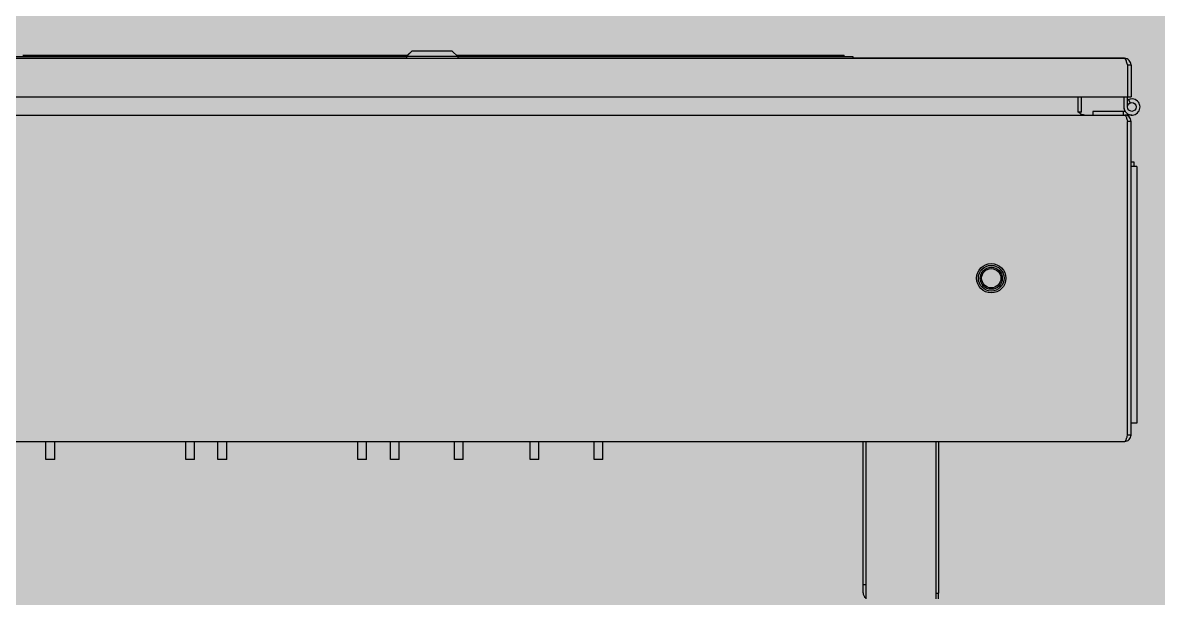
# Model space of a CAD drawing. Header units: millimetres. Extents: x -18489 to 17339, y -1599 to 10961.
# Drawn here: x -14420.9 to -14359.1, y 2235.3 to 2266.6 of the extents above; entities that cross this region are included whole.
import ezdxf

# ---------------------------------------------------------------- set-up
doc = ezdxf.new("R2010")
doc.units = ezdxf.units.MM
for name, color, linetype in [('188K-SM-03-F10-MECH-EQ-Y2257103$0$0 Xref', 8, 'Continuous'), ('188K-SM-03-F10-MECH-EQ-Y2257103$0$M-EQU-FOUNDATION', 8, 'Continuous'), ('188K-SM-03-F10-MECH-EQ-Y2257103$0$Micron CUP L10 HVAC EQU$0$M-MECH-EQU', 136, 'Continuous'), ('188K-SM-03-F10-MECH-EQ-Y2257103$0$Micron CUP L10 HVAC EQU$0$M-PHASE1 AREA', 252, 'Continuous')]:
    doc.layers.add(name, color=color, linetype=linetype)

# ---------------------------------------------------------------- blocks, each defined once
blk = doc.blocks.new('188K-SM-03-F10-MECH-EQ-Y2257103$0$Micron CUP L10 HVAC EQU$0$A$C0c53ceb0')
at = {"layer": '188K-SM-03-F10-MECH-EQ-Y2257103$0$Micron CUP L10 HVAC EQU$0$M-PHASE1 AREA'}
for p, q in [((17821.99029, 13472.2819), (17070.96685, 13472.2819)), ((17217.35129, 13473.29683), (17430.95026, 13473.29683)), ((17222.07109, 13474.08974), (17431.75915, 13474.08974)), ((17229.342, 13473.29683), (17229.342, 13474.08974)), ((17430.95026, 13473.28085), (17433.9471, 13476.27769)), ((17430.95026, 13473.28085), (17430.95026, 13472.2819)), ((17458.92079, 13473.28085), (17430.95026, 13473.28085)), ((17431.82714, 13474.19242), (17433.91241, 13476.27769)), ((17455.92395, 13476.27769), (17433.9471, 13476.27769)), ((17458.92079, 13473.28085), (17455.92395, 13476.27769)), ((17458.11189, 13474.08974), (17669.35228, 13474.08974)), ((17458.92079, 13473.29683), (17674.07016, 13473.29683)), ((17458.92079, 13473.28085), (17458.92079, 13472.2819)), ((17660.68761, 13473.29683), (17660.68761, 13474.08974)), ((17669.35583, 13473.29683), (17669.35583, 13474.08974)), ((17674.0379, 13472.6625), (17821.95906, 13472.6625)), ((17674.07016, 13473.29683), (17674.07016, 13472.2819)), ((17821.95906, 13472.2819), (17821.95906, 13472.6625)), ((17823.58898, 13468.78039), (17823.3333, 13469.65083)), ((17823.58889, 13468.78039), (17825.49188, 13468.78039)), ((17823.58898, 13468.78039), (17823.58898, 13451.42507)), ((17825.49188, 13468.78039), (17825.49188, 13451.42507)), ((17069.36851, 13451.42507), (17823.58898, 13451.42507)), ((17796.6604, 13443.07092), (17796.6604, 13451.42507)), ((17798.53792, 13443.07092), (17798.53792, 13451.42507)), ((17821.5246, 13451.42507), (17821.5246, 13445.8937)), ((17821.54002, 13451.42507), (17821.54002, 13445.8937)), ((17821.55543, 13451.42507), (17821.55543, 13445.8937)), ((17823.58529, 13445.8937), (17823.58529, 13451.42507)), ((17823.58889, 13451.42507), (17825.49188, 13451.42507)), ((17824.10088, 13449.88925), (17824.95873, 13448.04957)), ((17067.76364, 13441.48509), (17822.03486, 13441.48509)), ((17798.53792, 13443.07092), (17796.6603, 13443.07092)), ((17804.61966, 13443.51495), (17804.61966, 13441.48509)), ((17822.25331, 13443.51495), (17804.61966, 13443.51495)), ((17804.63507, 13443.51495), (17804.63507, 13441.48509)), ((17804.65049, 13443.51495), (17804.65049, 13441.48509)), ((17821.20655, 13443.51495), (17821.20655, 13441.48509)), ((17825.96275, 13441.48509), (17822.03486, 13441.48509)), ((17823.37262, 13438.8647), (17823.62086, 13438.02164)), ((17825.49839, 13438.02164), (17823.62077, 13438.02164)), ((17823.62086, 13267.33565), (17823.62086, 13438.02164)), ((17825.49839, 13267.33565), (17825.49839, 13438.02164)), ((17825.49839, 13416.11182), (17827.03036, 13416.11182)), ((17827.03036, 13416.11182), (17827.03036, 13413.41466)), ((17828.66256, 13413.41466), (17825.4909, 13413.41466)), ((17828.66256, 13413.41466), (17828.66256, 13273.86167)), ((17828.66256, 13273.86167), (17825.4909, 13273.86167)), ((17067.76364, 13263.8722), (17822.03486, 13263.8722)), ((17234.73086, 13254.07811), (17234.73086, 13263.8722)), ((17234.73471, 13254.07811), (17234.73471, 13263.8722)), ((17239.50489, 13254.07811), (17239.50489, 13263.8722)), ((17310.85067, 13254.07811), (17310.85067, 13263.8722)), ((17310.85452, 13254.07811), (17310.85452, 13263.8722)), ((17315.6247, 13254.07811), (17315.6247, 13263.8722)), ((17328.35823, 13254.07811), (17328.35823, 13263.8722)), ((17328.36208, 13254.07811), (17328.36208, 13263.8722)), ((17333.13226, 13254.07811), (17333.13226, 13263.8722)), ((17404.47804, 13254.07811), (17404.47804, 13263.8722)), ((17404.48189, 13254.07811), (17404.48189, 13263.8722)), ((17409.25207, 13254.07811), (17409.25207, 13263.8722)), ((17422.23933, 13254.07811), (17422.23933, 13263.8722)), ((17422.24318, 13254.07811), (17422.24318, 13263.8722)), ((17427.01336, 13254.07811), (17427.01336, 13263.8722)), ((17457.09523, 13254.07811), (17457.09523, 13263.8722)), ((17457.09908, 13254.07811), (17457.09908, 13263.8722)), ((17461.86925, 13254.07811), (17461.86925, 13263.8722)), ((17498.35914, 13254.07811), (17498.35914, 13263.8722)), ((17498.363, 13254.07811), (17498.363, 13263.8722)), ((17503.13317, 13254.07811), (17503.13317, 13263.8722)), ((17533.21504, 13254.07811), (17533.21504, 13263.8722)), ((17533.21889, 13254.07811), (17533.21889, 13263.8722)), ((17537.98907, 13254.07811), (17537.98907, 13263.8722)), ((17679.58211, 13181.53593), (17679.58211, 13263.8722)), ((17681.10451, 13263.8722), (17681.10451, 13178.23741)), ((17719.16442, 13263.8722), (17719.16442, 13178.23741)), ((17720.68906, 13263.8722), (17720.68906, 13181.2822)), ((17823.37262, 13266.49259), (17823.62086, 13267.33565)), ((17825.49839, 13267.33565), (17823.62077, 13267.33565)), ((17239.50489, 13254.07811), (17234.73086, 13254.07811)), ((17315.6247, 13254.07811), (17310.85067, 13254.07811)), ((17333.13226, 13254.07811), (17328.35823, 13254.07811)), ((17409.25207, 13254.07811), (17404.47804, 13254.07811)), ((17427.01336, 13254.07811), (17422.23933, 13254.07811)), ((17461.86925, 13254.07811), (17457.09523, 13254.07811)), ((17503.13317, 13254.07811), (17498.35914, 13254.07811)), ((17537.98907, 13254.07811), (17533.21504, 13254.07811)), ((17681.10451, 13185.84939), (17679.58211, 13185.84939)), ((17719.16442, 13181.2822), (17720.68906, 13181.2822)), ((17720.68681, 13178.23741), (17720.68681, 13181.2822))]:
    blk.add_line(p, q, dxfattribs=at)
for centre, radius in [((17825.96404, 13445.8937), 2.37874), ((17749.37867, 13352.67864), 7.99258), ((17749.37858, 13352.67864), 6.99263), ((17749.37837, 13352.67864), 5.99369), ((17749.37834, 13352.67864), 5.24448)]:
    blk.add_circle(centre, radius, dxfattribs=at)
for centre, radius, start, end in [((17821.99033, 13468.78039), 3.50151, 360, 90.0006621), ((17825.96404, 13445.8937), 4.40861, 180, 122.80159068), ((17825.94862, 13445.8937), 4.40861, 114.82476819, 122.56145214), ((17825.93321, 13445.8937), 4.40861, 114.63371169, 122.32133148), ((17825.93321, 13445.8937), 4.40861, 180, 212.66172171), ((17825.94862, 13445.8937), 4.40861, 180, 212.66172171), ((17822.0349, 13438.02164), 3.46345, 0, 90.00066406), ((17788.26797, 13428.34096), 36.64813, 16.68777291, 17.47941705), ((17822.0349, 13267.33565), 3.46345, 269.99933593, 360), ((17788.26797, 13277.01632), 36.64813, 342.52058295, 343.31222709), ((17682.88064, 13181.53593), 3.29853, 180, 237.1915526)]:
    blk.add_arc(centre, radius, start, end, dxfattribs=at)
for points, knots in [([(17822.94915, 13470.83932), (17822.81775, 13471.20454), (17822.6397, 13471.72106), (17822.19451, 13472.2819), (17821.99029, 13472.2819)], [0, 0, 0, 0, 0.655237055, 1, 1, 1, 1]), ([(17823.3333, 13469.65083), (17823.30169, 13469.7562), (17823.18067, 13470.15457), (17823.05286, 13470.55106), (17822.94915, 13470.83932)], [0, 0, 0, 0, 0.264213318, 1, 1, 1, 1]), ([(17800.12393, 13441.48509), (17799.93065, 13441.48509), (17799.10783, 13441.56504), (17798.34758, 13441.94639), (17797.81479, 13442.27807)], [0, 0, 0, 0, 0.235456968, 1, 1, 1, 1]), ([(17822.03486, 13441.48509), (17822.14571, 13441.48509), (17822.41056, 13441.3059), (17822.82176, 13440.57707), (17823.05701, 13439.8773), (17823.22386, 13439.34871)], [0, 0, 0, 0, 0.131884012, 0.34056894, 1, 1, 1, 1]), ([(17822.03486, 13263.8722), (17822.14571, 13263.8722), (17822.41056, 13264.05139), (17822.82176, 13264.78022), (17823.05701, 13265.47998), (17823.22386, 13266.00858)], [0, 0, 0, 0, 0.131884012, 0.34056894, 1, 1, 1, 1])]:
    blk.add_open_spline(points, degree=3, knots=knots, dxfattribs=at)
blk.add_open_spline([(17797.81479, 13442.27807), (17797.41849, 13442.52477), (17797.03937, 13442.79835), (17796.6604, 13443.07092)], degree=3, dxfattribs=at)
blk = doc.blocks.new('188K-SM-03-F10-MECH-EQ-Y2257103$0$Micron CUP L10 HVAC EQU')
at = {"layer": '188K-SM-03-F10-MECH-EQ-Y2257103$0$Micron CUP L10 HVAC EQU$0$M-MECH-EQU'}
blk.add_blockref('188K-SM-03-F10-MECH-EQ-Y2257103$0$Micron CUP L10 HVAC EQU$0$A$C0c53ceb0', (-206166.7, 2082.18), dxfattribs=at)
blk = doc.blocks.new('188K-SM-03-F10-MECH-EQ-Y2257103')
at = {"layer": '188K-SM-03-F10-MECH-EQ-Y2257103$0$M-EQU-FOUNDATION'}
h = blk.add_hatch(dxfattribs=at)
h.set_pattern_fill('AR-CONC', color=256, scale=0.1)
h.set_pattern_definition([(50, (4473.521, 709.199), (18.218467, -1.593909), [1.905, -20.955]), (355, (4473.521, 709.2), (-3.524342, 19.105685), [1.524, -16.764058]), (100.45144, (4475.04, 709.066), (14.694125, 17.511775), [1.619001, -17.809024]), (46.1842, (4473.521, 714.28), (27.107904, -4.204233), [2.8575, -31.4325]), (96.63556, (4475.78, 713.93), (23.740413, 24.742612), [2.428502, -26.71356]), (351.18415, (4473.52, 714.28), (23.740413, 24.742612), [2.285997, -25.145973]), (21, (4476.061, 713.009), (15.161439, -10.22652), [1.905, -20.955]), (326, (4476.061, 713.01), (6.180203, 18.418797), [1.524, -16.764]), (71.45144, (4477.325, 712.157), (21.341642, 8.192277), [1.619001, -17.808994]), (37.5, (4473.5214, 709.199), (0.3088603, 8.4555039), [0, -16.5608, 0, -17.018, 0, -16.8275]), (7.5, (4473.521, 709.199), (6.6819663, 10.0180575), [0, -9.7028, 0, -16.1798, 0, -6.4135]), (327.5, (4467.857, 709.199), (13.5590595, -0.5728744), [0, -6.35, 0, -19.812, 0, -26.289]), (317.5, (4465.317, 709.199), (14.812918, 2.542649), [0, -8.255, 0, -13.1572, 0, -18.669])])
h.paths.add_polyline_path([(-14928.149, 5602.459), (-14278.149, 5602.459), (-14278.149, 1902.459), (-14928.149, 1902.459)], flags=16)
h.paths.add_polyline_path([(-14933.149, 5607.459), (-14273.149, 5607.459), (-14273.149, 1897.459), (-14933.149, 1897.459)])
h = blk.add_hatch(dxfattribs=at)
h.set_pattern_fill('AR-CONC', color=256, scale=0.3)
h.set_pattern_definition([(50, (4473.52, 709.2), (54.6554, -4.78173), [5.715, -62.865]), (355, (4473.52, 709.2), (-10.57303, 57.31705), [4.572, -50.29218]), (100.45144, (4478.076, 708.8), (44.08237, 52.53533), [4.857, -53.42707]), (46.1842, (4473.52, 724.44), (81.32371, -12.6127), [8.5725, -94.2975]), (96.63556, (4480.3, 723.39), (71.22124, 74.22784), [7.2855, -80.14068]), (351.18415, (4473.52, 724.44), (71.22124, 74.22784), [6.858, -75.43792]), (21, (4481.14, 720.63), (45.48432, -30.67956), [5.715, -62.865]), (326, (4481.14, 720.63), (18.54061, 55.25639), [4.572, -50.292]), (71.45144, (4484.93, 718.07), (64.02493, 24.57683), [4.857, -53.42698]), (37.5, (4473.521, 709.2), (0.926581, 25.366512), [0, -49.6824, 0, -51.054, 0, -50.4825]), (7.5, (4473.52, 709.2), (20.0459, 30.054172), [0, -29.1084, 0, -48.5394, 0, -19.2405]), (327.5, (4456.529, 709.2), (40.677179, -1.718623), [0, -19.05, 0, -59.436, 0, -78.867]), (317.5, (4448.91, 709.2), (44.438754, 7.62795), [0, -24.765, 0, -39.4716, 0, -56.007])])
h.paths.add_polyline_path([(-14918.149, 5592.459), (-14288.149, 5592.459), (-14288.149, 1912.459), (-14918.149, 1912.459)])
at = {"layer": '188K-SM-03-F10-MECH-EQ-Y2257103$0$0 Xref', "xscale": 0.1, "yscale": 0.1, "zscale": 0.1}
blk.add_blockref('188K-SM-03-F10-MECH-EQ-Y2257103$0$Micron CUP L10 HVAC EQU', (4473.521, 709.199), dxfattribs=at)

msp = doc.modelspace()

# ---------------------------------------------------------------- block references
msp.add_blockref('188K-SM-03-F10-MECH-EQ-Y2257103', (0, 0))

doc.saveas('drawing.dxf')
